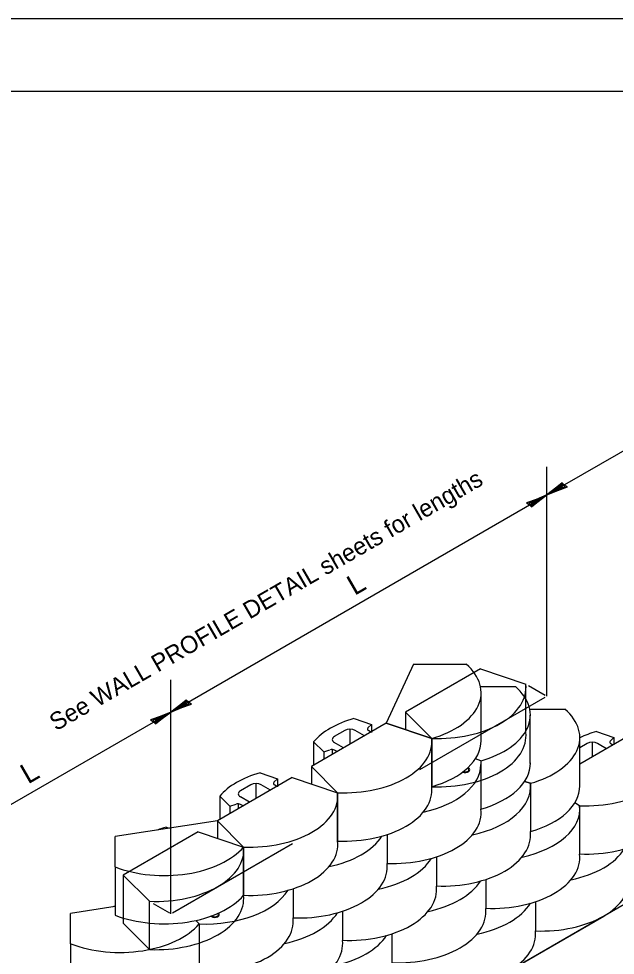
# Model space of a CAD drawing. Extents: x 0 to 2.83, y 0 to 1.83.
# Drawn here: x 0.587 to 0.93, y 1.294 to 1.833 of the extents above; entities that cross this region are included whole.
import ezdxf

# ---------------------------------------------------------------- set-up
doc = ezdxf.new("R2010")
doc.units = 0
for name, color, linetype in [('RD_Pr_Roadway_Dimensions', 7, 'Continuous'), ('SH_General_Details', 7, 'Continuous'), ('SH_Printer_Plotting_Border', 7, 'Continuous')]:
    doc.layers.add(name, color=color, linetype=linetype)

msp = doc.modelspace()

# ---------------------------------------------------------------- linework, layer by layer
at = {"layer": 'RD_Pr_Roadway_Dimensions'}
for p, q in [((0.89077, 1.55926), (1.21981, 1.74926)), ((0.89077, 1.44335), (0.89077, 1.57551)), ((0.67436, 1.4343), (0.89077, 1.55922)), ((0.67436, 1.31822), (0.67436, 1.4528)), ((0.51481, 1.34218), (0.67436, 1.4343))]:
    msp.add_line(p, q, dxfattribs=at)
for points in [[(0.9008, 1.56486), (0.89961, 1.56615), (0.89577, 1.56308), (0.89077, 1.55926), (0.897, 1.5618), (0.90257, 1.56383), (0.9008, 1.56486), (0.89979, 1.56558), (0.89441, 1.56135), (0.90147, 1.56393), (0.89979, 1.56464), (0.8972, 1.56292), (0.90002, 1.56402)], [(0.88075, 1.55363), (0.88194, 1.55234), (0.88577, 1.5554), (0.89077, 1.55922), (0.88454, 1.55668), (0.87898, 1.55465), (0.88075, 1.55363), (0.88176, 1.5529), (0.88714, 1.55713), (0.88008, 1.55456), (0.88175, 1.55384), (0.88435, 1.55557), (0.88153, 1.55446)], [(0.68438, 1.4399), (0.68319, 1.44119), (0.67936, 1.43812), (0.67436, 1.4343), (0.68058, 1.43684), (0.68615, 1.43887), (0.68438, 1.4399), (0.68337, 1.44062), (0.67799, 1.43639), (0.68505, 1.43897), (0.68338, 1.43968), (0.68078, 1.43796), (0.6836, 1.43906)], [(0.66433, 1.42871), (0.66552, 1.42742), (0.66936, 1.43048), (0.67436, 1.4343), (0.66813, 1.43176), (0.66256, 1.42973), (0.66433, 1.42871), (0.66534, 1.42799), (0.67072, 1.43222), (0.66366, 1.42964), (0.66533, 1.42892), (0.66793, 1.43065), (0.66511, 1.42955)]]:
    msp.add_lwpolyline(points, dxfattribs=at)
at = {"layer": 'SH_General_Details'}
for p, q in [((2.83333, 1.83333), (-0.00001, 1.83333)), ((0.81406, 1.4618), (0.79827, 1.42785)), ((0.81406, 1.4618), (0.84431, 1.4618)), ((0.85248, 1.4591), (0.8094, 1.43422)), ((0.85248, 1.4591), (0.87865, 1.45035)), ((0.87865, 1.45035), (0.87865, 1.45035)), ((0.87865, 1.42255), (0.87865, 1.45035)), ((1.14994, 1.44785), (0.32127, 0.96843)), ((0.85252, 1.44893), (0.87265, 1.44893)), ((0.8529, 1.41764), (0.8529, 1.44543)), ((0.87265, 1.44893), (0.87265, 1.44893)), ((0.88015, 1.44947), (0.88977, 1.44393)), ((0.88956, 1.44264), (0.81744, 1.40093)), ((0.82448, 1.4191), (0.8094, 1.43422)), ((0.8094, 1.43422), (0.8094, 1.42414)), ((0.8809, 1.43597), (0.90111, 1.43597)), ((0.90111, 1.43597), (0.90111, 1.43597)), ((0.77973, 1.43055), (0.78977, 1.42718)), ((0.88123, 1.40476), (0.88123, 1.43255)), ((0.79831, 1.42785), (0.75523, 1.40297)), ((0.77448, 1.42372), (0.7684, 1.42018)), ((0.77731, 1.4243), (0.77731, 1.41572)), ((0.78573, 1.4206), (0.7804, 1.42368)), ((0.78977, 1.42718), (0.78765, 1.42514)), ((0.78948, 1.42272), (0.78798, 1.4236)), ((0.78977, 1.42718), (0.78977, 1.42255)), ((0.78977, 1.42718), (0.78977, 1.42718)), ((0.82448, 1.4191), (0.79827, 1.42785)), ((0.79831, 1.42785), (0.82448, 1.4191)), ((0.8639, 1.42764), (0.8639, 1.42764)), ((0.87952, 1.42501), (0.87952, 1.42501)), ((0.82448, 1.4191), (0.82448, 1.4191)), ((0.82448, 1.4191), (0.82448, 1.3913)), ((0.82448, 1.4191), (0.82448, 1.4191)), ((0.82448, 1.3913), (0.82448, 1.4191)), ((0.87865, 1.42255), (0.87865, 1.42255)), ((0.93761, 1.42039), (0.90973, 1.40426)), ((0.90973, 1.3918), (0.90973, 1.4196)), ((0.91923, 1.42301), (0.92927, 1.41964)), ((0.92927, 1.41964), (0.92715, 1.4176)), ((0.92927, 1.41964), (0.92927, 1.4156)), ((0.92927, 1.41964), (0.92927, 1.41964)), ((0.75648, 1.41718), (0.76231, 1.41135)), ((0.75648, 1.41718), (0.75648, 1.40368)), ((0.76231, 1.41135), (0.7659, 1.4126)), ((0.76711, 1.41264), (0.76711, 1.40985)), ((0.77377, 1.41368), (0.7684, 1.41676)), ((0.77002, 1.41151), (0.76852, 1.41239)), ((0.91398, 1.41618), (0.90973, 1.41372)), ((0.91681, 1.41676), (0.91681, 1.40835)), ((0.92506, 1.41314), (0.9199, 1.41614)), ((0.92506, 1.41314), (0.92177, 1.41505)), ((0.92877, 1.4153), (0.92748, 1.41605)), ((0.76231, 1.41135), (0.76231, 1.40705)), ((0.85281, 1.40622), (0.84961, 1.4073)), ((0.90802, 1.41201), (0.90802, 1.41201)), ((0.77031, 1.38785), (0.75523, 1.40297)), ((0.75523, 1.40297), (0.75523, 1.39289)), ((0.84515, 1.40189), (0.84498, 1.40197)), ((0.84556, 1.4021), (0.84531, 1.40222)), ((0.85281, 1.40622), (0.85281, 1.40622)), ((0.85281, 1.40622), (0.85281, 1.37843)), ((0.74415, 1.3966), (0.70106, 1.37172)), ((0.72565, 1.39926), (0.73569, 1.39589)), ((0.74415, 1.3966), (0.77031, 1.38785)), ((0.80973, 1.39639), (0.80973, 1.39639)), ((0.8639, 1.39985), (0.8639, 1.39985)), ((0.87952, 1.39722), (0.87952, 1.39722)), ((0.7204, 1.39243), (0.71431, 1.38889)), ((0.72323, 1.39301), (0.72323, 1.38451)), ((0.73161, 1.38935), (0.72631, 1.39239)), ((0.73569, 1.39589), (0.73356, 1.39385)), ((0.73531, 1.39151), (0.7339, 1.3923)), ((0.73569, 1.39589), (0.73569, 1.39126)), ((0.73569, 1.39589), (0.73569, 1.39589)), ((0.82448, 1.3913), (0.82448, 1.3913)), ((0.82448, 1.3913), (0.82448, 1.3913)), ((0.87794, 1.39439), (0.88127, 1.39326)), ((0.88127, 1.39326), (0.87794, 1.39439)), ((0.88127, 1.39326), (0.88127, 1.36547)), ((0.88127, 1.39326), (0.88127, 1.39326)), ((0.88127, 1.39326), (0.88131, 1.36547)), ((0.7024, 1.38589), (0.70823, 1.38005)), ((0.7024, 1.38589), (0.7024, 1.37247)), ((0.71961, 1.38243), (0.71431, 1.38547)), ((0.77031, 1.38785), (0.77031, 1.38785)), ((0.77031, 1.38785), (0.77031, 1.36005)), ((0.77031, 1.36005), (0.77031, 1.38785)), ((0.70823, 1.38005), (0.71181, 1.3813)), ((0.70823, 1.38005), (0.70823, 1.37585)), ((0.71302, 1.38135), (0.71302, 1.37864)), ((0.71586, 1.38026), (0.71444, 1.3811)), ((0.90961, 1.38039), (0.90681, 1.38201)), ((0.90802, 1.38422), (0.90802, 1.38422)), ((0.90961, 1.38039), (0.90961, 1.3526)), ((0.85281, 1.37843), (0.85281, 1.37843)), ((0.70111, 1.37172), (0.64219, 1.3626)), ((0.71615, 1.3566), (0.70106, 1.37172)), ((0.71615, 1.3566), (0.70106, 1.37172)), ((0.70106, 1.37172), (0.70106, 1.36164)), ((0.70111, 1.37172), (0.71615, 1.3566)), ((0.68998, 1.36535), (0.6469, 1.34047)), ((0.67156, 1.36797), (0.67323, 1.36739)), ((0.68998, 1.36535), (0.71615, 1.3566)), ((0.75556, 1.36514), (0.75556, 1.36514)), ((0.80973, 1.3686), (0.80973, 1.3686)), ((0.88127, 1.36547), (0.88127, 1.36547)), ((0.64219, 1.34518), (0.64219, 1.3626)), ((0.67519, 1.3188), (0.74431, 1.35868)), ((0.77031, 1.36005), (0.77031, 1.36005)), ((0.79873, 1.36376), (0.79873, 1.34714)), ((0.71615, 1.3566), (0.71615, 1.3566)), ((0.71615, 1.3288), (0.71615, 1.3566)), ((0.71615, 1.3566), (0.71615, 1.3288)), ((0.71615, 1.3566), (0.71615, 1.3566)), ((0.71615, 1.3288), (0.71615, 1.3566)), ((0.82719, 1.35089), (0.82719, 1.33418)), ((0.90961, 1.3526), (0.90961, 1.3526)), ((0.64219, 1.34518), (0.64219, 1.31739)), ((0.66198, 1.32535), (0.6469, 1.34047)), ((0.6469, 1.34047), (0.6469, 1.31268)), ((0.75556, 1.33735), (0.75556, 1.33735)), ((0.85552, 1.33789), (0.85552, 1.3213)), ((0.7014, 1.33389), (0.7014, 1.33389)), ((0.74461, 1.33255), (0.74461, 1.31585)), ((0.74465, 1.33255), (0.74465, 1.31585)), ((0.71615, 1.3288), (0.71615, 1.3288)), ((0.71615, 1.3288), (0.71615, 1.3288)), ((0.64219, 1.3223), (0.61661, 1.31835)), ((0.66198, 1.32535), (0.66198, 1.32535)), ((0.66198, 1.29755), (0.66198, 1.32535)), ((0.66402, 1.32418), (0.67348, 1.31872)), ((0.88415, 1.32514), (0.88415, 1.3083)), ((0.54481, 1.0978), (0.92348, 1.31685)), ((0.61661, 1.30093), (0.61661, 1.31835)), ((0.69769, 1.31655), (0.69731, 1.3168)), ((0.69806, 1.31676), (0.69777, 1.31693)), ((0.77311, 1.3196), (0.77311, 1.30289)), ((0.66198, 1.29755), (0.6469, 1.31268)), ((0.68861, 1.3143), (0.69056, 1.31235)), ((0.69056, 1.31235), (0.69056, 1.31235)), ((0.69056, 1.31235), (0.69056, 1.28455)), ((0.7014, 1.3061), (0.7014, 1.3061)), ((0.80144, 1.3066), (0.80144, 1.29001)), ((0.61661, 1.30093), (0.61661, 1.30093)), ((0.61661, 1.30093), (0.61661, 1.27314)), ((0.65811, 1.29693), (0.65811, 1.29693)), ((0.66198, 1.29755), (0.66198, 1.29755))]:
    msp.add_line(p, q, dxfattribs=at)
msp.add_lwpolyline([(0.16666, 1.79167), (2.79166, 1.79167), (2.79166, 0.04167), (0.16666, 0.04167)], close=True, dxfattribs=at)
for centre, major_axis, start_param, end_param in [((0.80207, 1.44545), (-0.05083, 0), 2.027674, 3.732606), ((0.82792, 1.44838), (-0.05083, 0), 1.504075, 3.209007), ((0.83041, 1.43258), (-0.05083, 0), 2.027674, 3.732606), ((0.8589, 1.4196), (-0.05083, 0), 2.027674, 3.732606), ((0.80212, 1.40422), (-0.05083, 0), 5.168761, 5.826491), ((0.77742, 1.42195), (-0.00423, 0), 3.926991, 5.497787), ((0.78951, 1.42448), (0.00212, 0), 2.616797, 3.926991), ((0.77141, 1.41848), (0.00423, 0), 2.356194, 3.926991), ((0.77375, 1.41713), (-0.05083, 0), 1.504075, 3.209007), ((0.80207, 1.41766), (-0.05083, 0), 2.027168, 3.149901), ((0.82792, 1.42059), (-0.05083, 0), 1.504075, 3.209007), ((0.94162, 1.39668), (-0.05083, 0), 5.168644, 5.390488), ((0.767, 1.41152), (-0.00212, 0), 3.926991, 5.241636), ((0.91692, 1.41441), (-0.00423, 0), 3.926991, 5.497787), ((0.92901, 1.41694), (0.00212, 0), 2.616797, 3.926991), ((0.91305, 1.40967), (-0.05083, 0), 1.502871, 3.208617), ((0.80197, 1.40426), (-0.05083, 0), 1.92229, 3.136079), ((0.8437, 1.40101), (0.00265, 0), 4.142797, 7.068583), ((0.8437, 1.40101), (0.00212, 0), 4.199053, 7.068583), ((0.83041, 1.40478), (-0.05083, 0), 2.027168, 3.149901), ((0.74803, 1.37293), (-0.05083, 0), 5.168761, 5.826491), ((0.72334, 1.39066), (-0.00423, 0), 3.926991, 5.497787), ((0.73543, 1.39319), (0.00212, 0), 2.616797, 3.926991), ((0.77375, 1.38934), (-0.05083, 0), 1.504075, 3.209007), ((0.83056, 1.39126), (-0.05083, 0), 1.918423, 3.208542), ((0.8589, 1.39181), (-0.05083, 0), 2.027674, 3.141454), ((0.71732, 1.38719), (0.00423, 0), 2.356194, 3.926991), ((0.71959, 1.38588), (-0.05083, 0), 1.504075, 3.209007), ((0.71292, 1.38023), (-0.00212, 0), 3.926991, 5.241636), ((0.85889, 1.37838), (-0.05083, 0), 1.923355, 3.208542), ((0.91305, 1.38188), (-0.05083, 0), 1.504075, 3.209007), ((0.8021, 1.37643), (-0.05083, 0), 1.503942, 3.209007), ((0.69395, 1.34164), (-0.05083, 0), 5.168644, 5.280209), ((0.83056, 1.36347), (-0.05083, 0), 1.503942, 3.209007), ((0.71959, 1.35809), (-0.05083, 0), 1.504075, 3.209007), ((0.74801, 1.37293), (-0.05083, 0), 1.919051, 2.792657), ((0.67052, 1.36952), (-0.05083, 0), 0.980476, 2.685408), ((0.66542, 1.35463), (-0.05083, 0), 1.504075, 3.209007), ((0.88751, 1.36538), (-0.05083, 0), 1.913168, 2.798875), ((0.77647, 1.35997), (-0.05083, 0), 1.91828, 2.796014), ((0.85889, 1.35059), (-0.05083, 0), 1.503942, 3.209007), ((0.74801, 1.34513), (-0.05083, 0), 1.503942, 3.209007), ((0.80481, 1.34709), (-0.05083, 0), 1.923389, 2.790821), ((0.88751, 1.33759), (-0.05083, 0), 1.503942, 3.209007), ((0.69393, 1.34163), (-0.05083, 0), 1.503712, 2.795507), ((0.77647, 1.33218), (-0.05083, 0), 1.503942, 3.209007), ((0.67052, 1.34173), (-0.05083, 0), 0.980476, 2.685408), ((0.66542, 1.32684), (-0.05083, 0), 1.504075, 3.209007), ((0.66832, 1.29739), (-0.05083, 0), 5.252444, 5.280875), ((0.80481, 1.3193), (-0.05083, 0), 1.503942, 3.209007), ((0.83343, 1.33409), (-0.05083, 0), 1.913168, 2.799904), ((0.69393, 1.31384), (-0.05083, 0), 1.503942, 3.209007), ((0.69956, 1.31765), (0.00265, 0), 3.926991, 6.883932), ((0.69956, 1.31765), (0.00212, 0), 3.926991, 6.933368), ((0.72239, 1.32868), (-0.05083, 0), 1.91828, 2.796014), ((0.64493, 1.32527), (-0.05083, 0), 0.980476, 2.685408), ((0.75072, 1.3158), (-0.05083, 0), 1.923389, 2.790821), ((0.83343, 1.3063), (-0.05083, 0), 1.503942, 3.209007), ((0.72239, 1.30088), (-0.05083, 0), 1.503942, 3.209007)]:
    msp.add_ellipse(centre, major_axis=major_axis, ratio=0.57735, start_param=start_param, end_param=end_param, dxfattribs=at)
at = {"layer": 'SH_Printer_Plotting_Border'}
msp.add_lwpolyline([(-0.00001, 0), (2.83333, 0), (2.83333, 1.83333), (-0.00001, 1.83333)], close=True, dxfattribs=at)

# ---------------------------------------------------------------- texts
at = {"layer": 'RD_Pr_Roadway_Dimensions'}
for s, height, rotation, p in [('See WALL PROFILE DETAIL sheets for lengths', 0.0100083, 30.0057, (0.60815, 1.4231)), ('L', 0.01167, 29.9937, (0.78007, 1.50109)), ('L', 0.01167, 30.0037, (0.59209, 1.39257))]:
    msp.add_text(s, height=height, rotation=rotation, dxfattribs=at).set_placement(p)

doc.saveas('drawing.dxf')
